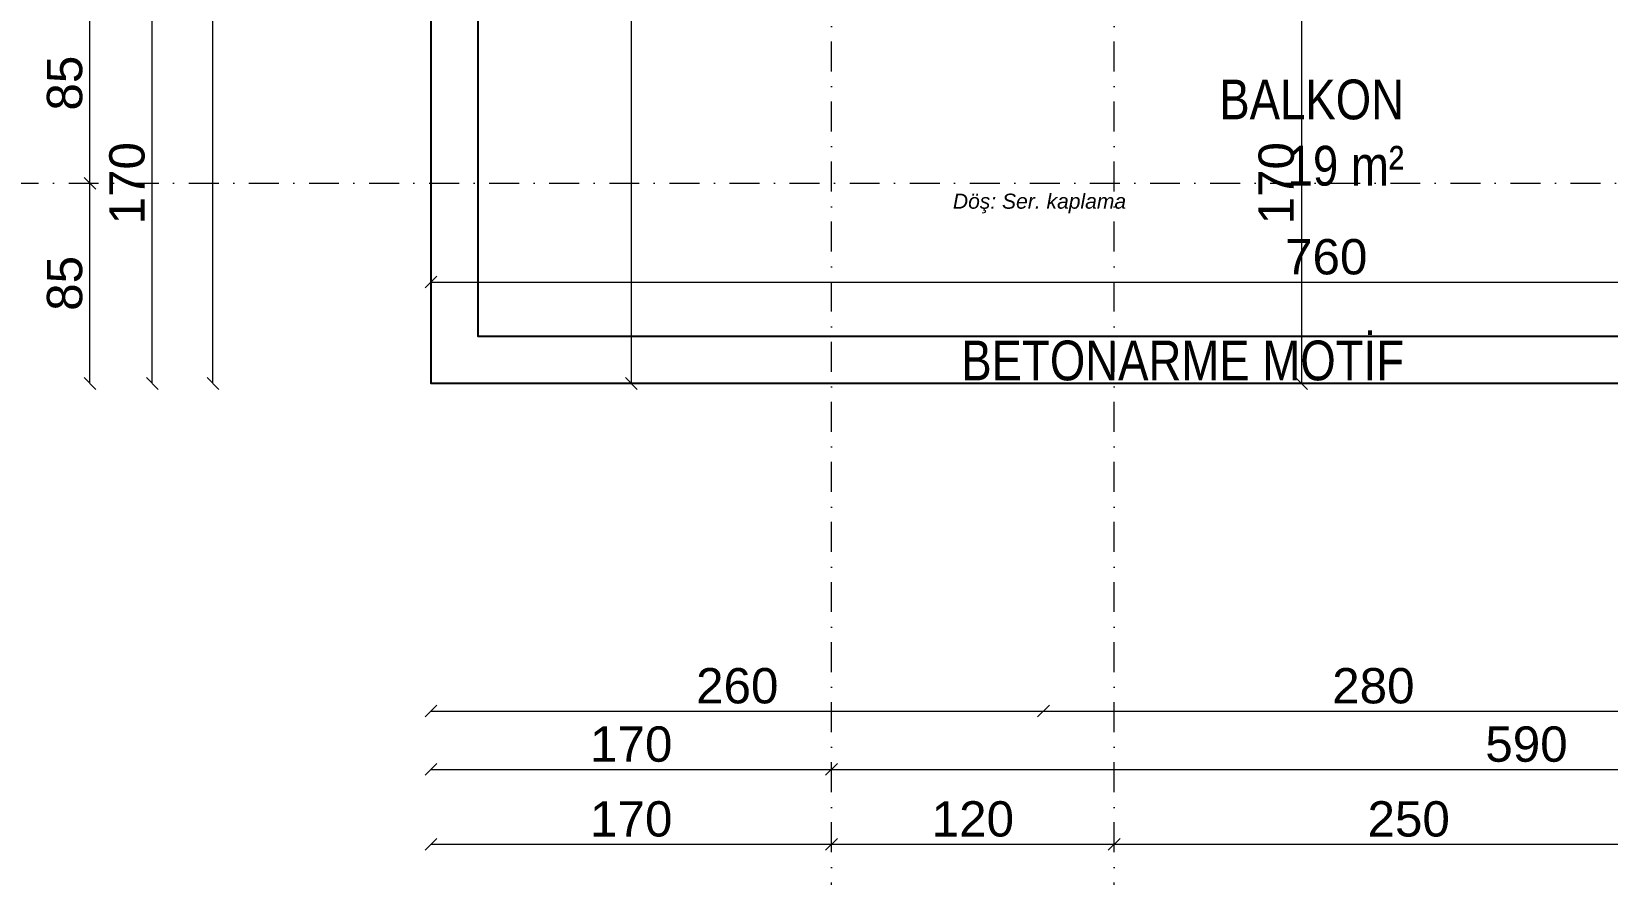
# Model space of a CAD drawing. Header units: millimetres. Extents: x 708 to 46452, y -4963 to 3960.
# Drawn here: x 12844 to 13513, y 1840 to 2198 of the extents above; entities that cross this region are included whole.
import ezdxf

# ---------------------------------------------------------------- set-up
doc = ezdxf.new("R2010")
doc.units = ezdxf.units.MM
doc.linetypes.add('DASHDOT', pattern=[25.4, 12.7, -6.35, 0, -6.35])
doc.linetypes.add('DUZ', pattern=[0])
for name, color, linetype, lineweight in [('00_IC_OLCU', 139, 'Continuous', 20), ('aks ve noktalılar', 129, 'DASHDOT', 13), ('yYAZI', 221, 'Continuous', 30), ('ölçü yatay', 150, 'DUZ', 18)]:
    doc.layers.add(name, color=color, linetype=linetype, lineweight=lineweight)
doc.layers.add('00_YAZI', color=214, linetype='Continuous')
doc.styles.add('ARİAL NARROW', font='ARIALN.TTF', dxfattribs={"width": 0.8})
doc.styles.get("Standard").update_dxf_attribs({"font": 'arial.ttf'})
doc.dimstyles.new('ALP_OLCU', dxfattribs={"dimscale": 0, "dimtxt": 15, "dimasz": 5, "dimexe": 0.18, "dimexo": 0.06, "dimgap": 3, "dimtad": 1, "dimdec": 0, "dimrnd": 0.1, "dimzin": 9, "dimdsep": 46, "dimtxsty": 'Standard', "dimblk": 'OBLIQUE', "dimcen": 0, "dimse1": 1, "dimse2": 1, "dimclrd": 256, "dimclre": 256, "dimclrt": 53, "dimadec": 0, "dimazin": 0, "dimtfac": 1, "dimtdec": 0, "dimtix": 1, "dimtmove": 1, "dimatfit": 3, "dimldrblk": 'ARCHTICK', "dimfxl": 0.18, "dimtolj": 1, "dimlwd": -1, "dimarcsym": 0})

# ---------------------------------------------------------------- blocks, each defined once
blk = doc.blocks.new('REGEG')
at = {"layer": 'aks ve noktalılar'}
for points in [[(2620.77, 1507.49), (2620.77, 3255.99)], [(2740.77, 1507.49), (2740.77, 3255.99)], [(2194.99, 1842.49), (3870.77, 1842.49)]]:
    blk.add_lwpolyline(points, dxfattribs=at)
blk = doc.blocks.new('_Oblique')
at = {"color": 0, "linetype": 'ByBlock', "lineweight": -2}
blk.add_line((-0.5, -0.5), (0.5, 0.5), dxfattribs=at)
blk = doc.blocks.new('*D396')
at = {"layer": '00_IC_OLCU', "transparency": 16777216}
blk.add_line((13013.36, 1827.03), (14153.36, 1827.03), dxfattribs=at)
at = {"layer": 'Defpoints', "color": 0, "transparency": 16777216}
for p in [(14153.36, 2133.33), (13013.36, 2048.33), (14153.36, 1827.03)]:
    blk.add_point(p, dxfattribs=at)
at = {"layer": '00_IC_OLCU', "transparency": 16777216, "xscale": 5, "yscale": 5, "zscale": 5, "rotation": 180}
blk.add_blockref('_Oblique', (13013.36, 1827.03), dxfattribs=at)
at = {"layer": '00_IC_OLCU', "transparency": 16777216, "xscale": 5, "yscale": 5, "zscale": 5}
blk.add_blockref('_Oblique', (14153.36, 1827.03), dxfattribs=at)
at = {"layer": '00_IC_OLCU', "color": 53, "transparency": 16777216, "insert": (13583.36, 1837.69), "char_height": 15, "attachment_point": 5}
blk.add_mtext('\\A1;1140', dxfattribs=at)
blk = doc.blocks.new('_ArchTick')
at = {"color": 0, "linetype": 'ByBlock', "const_width": 0.15}
blk.add_lwpolyline([(-0.5, -0.5), (0.5, 0.5)], dxfattribs=at)
blk = doc.blocks.new('*D397')
at = {"layer": '00_IC_OLCU', "transparency": 16777216}
blk.add_line((13013.36, 1852.71), (13183.36, 1852.71), dxfattribs=at)
at = {"layer": 'Defpoints', "color": 0, "transparency": 16777216}
for p in [(13013.36, 2048.33), (13183.36, 2048.33), (13183.36, 1852.71)]:
    blk.add_point(p, dxfattribs=at)
at = {"layer": '00_IC_OLCU', "transparency": 16777216, "xscale": 5, "yscale": 5, "zscale": 5, "rotation": 180}
blk.add_blockref('_Oblique', (13013.36, 1852.71), dxfattribs=at)
at = {"layer": '00_IC_OLCU', "transparency": 16777216, "xscale": 5, "yscale": 5, "zscale": 5}
blk.add_blockref('_Oblique', (13183.36, 1852.71), dxfattribs=at)
at = {"layer": '00_IC_OLCU', "color": 53, "transparency": 16777216, "insert": (13098.36, 1863.37), "char_height": 15, "attachment_point": 5}
blk.add_mtext('\\A1;170', dxfattribs=at)
blk = doc.blocks.new('*D398')
at = {"layer": '00_IC_OLCU', "transparency": 16777216}
blk.add_line((13183.36, 1852.71), (13303.36, 1852.71), dxfattribs=at)
at = {"layer": 'Defpoints', "color": 0, "transparency": 16777216}
for p in [(13183.36, 2048.33), (13303.36, 1852.71), (13303.36, 1852.71)]:
    blk.add_point(p, dxfattribs=at)
at = {"layer": '00_IC_OLCU', "transparency": 16777216, "xscale": 5, "yscale": 5, "zscale": 5, "rotation": 180}
blk.add_blockref('_Oblique', (13183.36, 1852.71), dxfattribs=at)
at = {"layer": '00_IC_OLCU', "transparency": 16777216, "xscale": 5, "yscale": 5, "zscale": 5}
blk.add_blockref('_Oblique', (13303.36, 1852.71), dxfattribs=at)
at = {"layer": '00_IC_OLCU', "color": 53, "transparency": 16777216, "insert": (13243.36, 1863.37), "char_height": 15, "attachment_point": 5}
blk.add_mtext('\\A1;120', dxfattribs=at)
blk = doc.blocks.new('*D399')
at = {"layer": '00_IC_OLCU', "transparency": 16777216}
blk.add_line((13303.36, 1852.71), (13553.36, 1852.71), dxfattribs=at)
at = {"layer": 'Defpoints', "color": 0, "transparency": 16777216}
for p in [(13303.36, 1852.71), (13553.36, 1852.71), (13553.36, 1852.71)]:
    blk.add_point(p, dxfattribs=at)
at = {"layer": '00_IC_OLCU', "transparency": 16777216, "xscale": 5, "yscale": 5, "zscale": 5, "rotation": 180}
blk.add_blockref('_Oblique', (13303.36, 1852.71), dxfattribs=at)
at = {"layer": '00_IC_OLCU', "transparency": 16777216, "xscale": 5, "yscale": 5, "zscale": 5}
blk.add_blockref('_Oblique', (13553.36, 1852.71), dxfattribs=at)
at = {"layer": '00_IC_OLCU', "color": 53, "transparency": 16777216, "insert": (13428.36, 1863.37), "char_height": 15, "attachment_point": 5}
blk.add_mtext('\\A1;250', dxfattribs=at)
blk = doc.blocks.new('*D403')
at = {"layer": '00_IC_OLCU', "transparency": 16777216}
blk.add_line((13013.36, 1884.48), (13183.36, 1884.48), dxfattribs=at)
at = {"layer": 'Defpoints', "color": 0, "transparency": 16777216}
for p in [(13183.36, 2218.33), (13013.36, 2048.33), (13183.36, 1884.48)]:
    blk.add_point(p, dxfattribs=at)
at = {"layer": '00_IC_OLCU', "transparency": 16777216, "xscale": 5, "yscale": 5, "zscale": 5, "rotation": 180}
blk.add_blockref('_Oblique', (13013.36, 1884.48), dxfattribs=at)
at = {"layer": '00_IC_OLCU', "transparency": 16777216, "xscale": 5, "yscale": 5, "zscale": 5}
blk.add_blockref('_Oblique', (13183.36, 1884.48), dxfattribs=at)
at = {"layer": '00_IC_OLCU', "color": 53, "transparency": 16777216, "insert": (13098.36, 1895.13), "char_height": 15, "attachment_point": 5}
blk.add_mtext('\\A1;170', dxfattribs=at)
blk = doc.blocks.new('*D404')
at = {"layer": '00_IC_OLCU', "transparency": 16777216}
blk.add_line((13183.36, 1884.48), (13773.36, 1884.48), dxfattribs=at)
at = {"layer": 'Defpoints', "color": 0, "transparency": 16777216}
for p in [(13183.36, 2218.33), (13773.36, 2048.33), (13773.36, 1884.48)]:
    blk.add_point(p, dxfattribs=at)
at = {"layer": '00_IC_OLCU', "transparency": 16777216, "xscale": 5, "yscale": 5, "zscale": 5, "rotation": 180}
blk.add_blockref('_Oblique', (13183.36, 1884.48), dxfattribs=at)
at = {"layer": '00_IC_OLCU', "transparency": 16777216, "xscale": 5, "yscale": 5, "zscale": 5}
blk.add_blockref('_Oblique', (13773.36, 1884.48), dxfattribs=at)
at = {"layer": '00_IC_OLCU', "color": 53, "transparency": 16777216, "insert": (13478.36, 1895.13), "char_height": 15, "attachment_point": 5}
blk.add_mtext('\\A1;590', dxfattribs=at)
blk = doc.blocks.new('*D406')
at = {"layer": '00_IC_OLCU', "transparency": 16777216}
blk.add_line((13013.36, 1909.24), (13273.36, 1909.24), dxfattribs=at)
at = {"layer": 'Defpoints', "color": 0, "transparency": 16777216}
for p in [(13273.36, 2228.33), (13013.36, 2048.33), (13273.36, 1909.24)]:
    blk.add_point(p, dxfattribs=at)
at = {"layer": '00_IC_OLCU', "transparency": 16777216, "xscale": 5, "yscale": 5, "zscale": 5, "rotation": 180}
blk.add_blockref('_Oblique', (13013.36, 1909.24), dxfattribs=at)
at = {"layer": '00_IC_OLCU', "transparency": 16777216, "xscale": 5, "yscale": 5, "zscale": 5}
blk.add_blockref('_Oblique', (13273.36, 1909.24), dxfattribs=at)
at = {"layer": '00_IC_OLCU', "color": 53, "transparency": 16777216, "insert": (13143.36, 1919.9), "char_height": 15, "attachment_point": 5}
blk.add_mtext('\\A1;260', dxfattribs=at)
blk = doc.blocks.new('*D407')
at = {"layer": '00_IC_OLCU', "transparency": 16777216}
blk.add_line((13273.36, 1909.24), (13553.36, 1909.24), dxfattribs=at)
at = {"layer": 'Defpoints', "color": 0, "transparency": 16777216}
for p in [(13273.36, 2228.33), (13553.36, 2228.33), (13553.36, 1909.24)]:
    blk.add_point(p, dxfattribs=at)
at = {"layer": '00_IC_OLCU', "transparency": 16777216, "xscale": 5, "yscale": 5, "zscale": 5, "rotation": 180}
blk.add_blockref('_Oblique', (13273.36, 1909.24), dxfattribs=at)
at = {"layer": '00_IC_OLCU', "transparency": 16777216, "xscale": 5, "yscale": 5, "zscale": 5}
blk.add_blockref('_Oblique', (13553.36, 1909.24), dxfattribs=at)
at = {"layer": '00_IC_OLCU', "color": 53, "transparency": 16777216, "insert": (13413.36, 1919.9), "char_height": 15, "attachment_point": 5}
blk.add_mtext('\\A1;280', dxfattribs=at)
blk = doc.blocks.new('*D411')
at = {"layer": '00_IC_OLCU', "transparency": 16777216}
blk.add_line((12835, 2048.33), (12835, 3393.33), dxfattribs=at)
at = {"layer": 'Defpoints', "color": 0, "transparency": 16777216}
for p in [(12835, 3393.33), (13653.36, 3393.33), (13013.36, 2048.33)]:
    blk.add_point(p, dxfattribs=at)
at = {"layer": '00_IC_OLCU', "transparency": 16777216, "xscale": 5, "yscale": 5, "zscale": 5}
for p, rotation in [((12835, 3393.33), 90), ((12835, 2048.33), 270)]:
    blk.add_blockref('_Oblique', p, dxfattribs=dict(at, rotation=rotation))
at = {"layer": '00_IC_OLCU', "color": 53, "transparency": 16777216, "insert": (12824.34, 2720.83), "char_height": 15, "attachment_point": 5, "rotation": 90}
blk.add_mtext('\\A1;1345', dxfattribs=at)
blk = doc.blocks.new('*D412')
at = {"layer": '00_IC_OLCU', "transparency": 16777216}
blk.add_line((12868.58, 2048.33), (12868.58, 2133.33), dxfattribs=at)
at = {"layer": 'Defpoints', "color": 0, "transparency": 16777216}
for p in [(12868.58, 2133.33), (13013.36, 2133.33), (13013.36, 2048.33)]:
    blk.add_point(p, dxfattribs=at)
at = {"layer": '00_IC_OLCU', "transparency": 16777216, "xscale": 5, "yscale": 5, "zscale": 5}
for p, rotation in [((12868.58, 2133.33), 90), ((12868.58, 2048.33), 270)]:
    blk.add_blockref('_Oblique', p, dxfattribs=dict(at, rotation=rotation))
at = {"layer": '00_IC_OLCU', "color": 53, "transparency": 16777216, "insert": (12857.92, 2090.83), "char_height": 15, "attachment_point": 5, "rotation": 90}
blk.add_mtext('\\A1;85', dxfattribs=at)
blk = doc.blocks.new('*D413')
at = {"layer": '00_IC_OLCU', "transparency": 16777216}
blk.add_line((12868.58, 2133.33), (12868.58, 2218.33), dxfattribs=at)
at = {"layer": 'Defpoints', "color": 0, "transparency": 16777216}
for p in [(12868.58, 2218.33), (12868.58, 2218.33), (13013.36, 2133.33)]:
    blk.add_point(p, dxfattribs=at)
at = {"layer": '00_IC_OLCU', "transparency": 16777216, "xscale": 5, "yscale": 5, "zscale": 5}
for p, rotation in [((12868.58, 2218.33), 90), ((12868.58, 2133.33), 270)]:
    blk.add_blockref('_Oblique', p, dxfattribs=dict(at, rotation=rotation))
at = {"layer": '00_IC_OLCU', "color": 53, "transparency": 16777216, "insert": (12857.92, 2175.83), "char_height": 15, "attachment_point": 5, "rotation": 90}
blk.add_mtext('\\A1;85', dxfattribs=at)
blk = doc.blocks.new('*D418')
at = {"layer": '00_IC_OLCU', "transparency": 16777216}
blk.add_line((12895.04, 2048.33), (12895.04, 2218.33), dxfattribs=at)
at = {"layer": 'Defpoints', "color": 0, "transparency": 16777216}
for p in [(12895.04, 2218.33), (13183.36, 2218.33), (13013.36, 2048.33)]:
    blk.add_point(p, dxfattribs=at)
at = {"layer": '00_IC_OLCU', "transparency": 16777216, "xscale": 5, "yscale": 5, "zscale": 5}
for p, rotation in [((12895.04, 2218.33), 90), ((12895.04, 2048.33), 270)]:
    blk.add_blockref('_Oblique', p, dxfattribs=dict(at, rotation=rotation))
at = {"layer": '00_IC_OLCU', "color": 53, "transparency": 16777216, "insert": (12884.38, 2133.33), "char_height": 15, "attachment_point": 5, "rotation": 90}
blk.add_mtext('\\A1;170', dxfattribs=at)
blk = doc.blocks.new('*D422')
at = {"layer": '00_IC_OLCU', "transparency": 16777216}
blk.add_line((12920.8, 2048.33), (12920.8, 2578.33), dxfattribs=at)
at = {"layer": 'Defpoints', "color": 0, "transparency": 16777216}
for p in [(12920.8, 2578.33), (13183.36, 2578.33), (13013.36, 2048.33)]:
    blk.add_point(p, dxfattribs=at)
at = {"layer": '00_IC_OLCU', "transparency": 16777216, "xscale": 5, "yscale": 5, "zscale": 5}
for p, rotation in [((12920.8, 2578.33), 90), ((12920.8, 2048.33), 270)]:
    blk.add_blockref('_Oblique', p, dxfattribs=dict(at, rotation=rotation))
at = {"layer": '00_IC_OLCU', "color": 53, "transparency": 16777216, "insert": (12910.14, 2313.33), "char_height": 15, "attachment_point": 5, "rotation": 90}
blk.add_mtext('\\A1;530', dxfattribs=at)
blk = doc.blocks.new('*D473')
at = {"layer": '00_IC_OLCU', "transparency": 16777216}
blk.add_line((13382.86, 2218.33), (13382.86, 2048.33), dxfattribs=at)
at = {"layer": 'Defpoints', "color": 0, "transparency": 16777216}
for p in [(13415.86, 2218.33), (13382.86, 2048.33), (13393.36, 2048.33)]:
    blk.add_point(p, dxfattribs=at)
at = {"layer": '00_IC_OLCU', "transparency": 16777216, "xscale": 5, "yscale": 5, "zscale": 5}
for p, rotation in [((13382.86, 2218.33), 90), ((13382.86, 2048.33), 270)]:
    blk.add_blockref('_Oblique', p, dxfattribs=dict(at, rotation=rotation))
at = {"layer": '00_IC_OLCU', "color": 53, "transparency": 16777216, "insert": (13372.21, 2133.33), "char_height": 15, "attachment_point": 5, "rotation": 90}
blk.add_mtext('\\A1;170', dxfattribs=at)
blk = doc.blocks.new('*D474')
at = {"layer": '00_IC_OLCU', "transparency": 16777216}
blk.add_line((13098.36, 2558.33), (13098.36, 2048.33), dxfattribs=at)
at = {"layer": 'Defpoints', "color": 0, "transparency": 16777216}
for p in [(13098.36, 2558.33), (13098.36, 2048.33), (13098.36, 2048.33)]:
    blk.add_point(p, dxfattribs=at)
at = {"layer": '00_IC_OLCU', "transparency": 16777216, "xscale": 5, "yscale": 5, "zscale": 5}
for p, rotation in [((13098.36, 2558.33), 90), ((13098.36, 2048.33), 270)]:
    blk.add_blockref('_Oblique', p, dxfattribs=dict(at, rotation=rotation))
at = {"layer": '00_IC_OLCU', "color": 53, "transparency": 16777216, "insert": (13087.71, 2303.33), "char_height": 15, "attachment_point": 5, "rotation": 90}
blk.add_mtext('\\A1;510', dxfattribs=at)
blk = doc.blocks.new('*D525')
at = {"layer": '00_IC_OLCU', "transparency": 16777216}
blk.add_line((13013.36, 2091.37), (13773.36, 2091.37), dxfattribs=at)
at = {"layer": 'Defpoints', "color": 0, "transparency": 16777216}
for p in [(13773.36, 2091.37), (13013.36, 2048.33), (13773.36, 2048.33)]:
    blk.add_point(p, dxfattribs=at)
at = {"layer": '00_IC_OLCU', "transparency": 16777216, "xscale": 5, "yscale": 5, "zscale": 5, "rotation": 180}
blk.add_blockref('_Oblique', (13013.36, 2091.37), dxfattribs=at)
at = {"layer": '00_IC_OLCU', "transparency": 16777216, "xscale": 5, "yscale": 5, "zscale": 5}
blk.add_blockref('_Oblique', (13773.36, 2091.37), dxfattribs=at)
at = {"layer": '00_IC_OLCU', "color": 53, "transparency": 16777216, "insert": (13393.36, 2102.03), "char_height": 15, "attachment_point": 5}
blk.add_mtext('\\A1;760', dxfattribs=at)
blk = doc.blocks.new('FWEFWFE')
at = {"layer": '00_IC_OLCU'}
for base, p1, p2, picture, middle in [((12835, 3393.33), (13013.36, 2048.33), (13653.36, 3393.33), '*D411', (12824.34, 2720.83)), ((12920.8, 2578.33), (13013.36, 2048.33), (13183.36, 2578.33), '*D422', (12910.14, 2313.33)), ((13098.36, 2048.33), (13098.36, 2558.33), (13098.36, 2048.33), '*D474', (13087.71, 2303.33)), ((12868.58, 2218.33), (13013.36, 2133.33), (12868.58, 2218.33), '*D413', (12857.92, 2175.83)), ((12895.04, 2218.33), (13013.36, 2048.33), (13183.36, 2218.33), '*D418', (12884.38, 2133.33)), ((13382.86, 2048.33), (13415.86, 2218.33), (13393.36, 2048.33), '*D473', (13372.21, 2133.33)), ((12868.58, 2133.33), (13013.36, 2048.33), (13013.36, 2133.33), '*D412', (12857.92, 2090.83))]:
    dim = blk.add_linear_dim(base=base, p1=p1, p2=p2, angle=90, dimstyle='ALP_OLCU', override={"dimscale": 1}, dxfattribs=at)
    dim.commit()
    dim.dimension.update_dxf_attribs({"geometry": picture, "text_midpoint": middle})
for base, p1, p2, picture, middle in [((13273.36, 1909.24), (13013.36, 2048.33), (13273.36, 2228.33), '*D406', (13143.36, 1919.9)), ((13553.36, 1909.24), (13273.36, 2228.33), (13553.36, 2228.33), '*D407', (13413.36, 1919.9)), ((13183.36, 1884.48), (13013.36, 2048.33), (13183.36, 2218.33), '*D403', (13098.36, 1895.13)), ((13773.36, 1884.48), (13183.36, 2218.33), (13773.36, 2048.33), '*D404', (13478.36, 1895.13)), ((14153.36, 1827.03), (13013.36, 2048.33), (14153.36, 2133.33), '*D396', (13583.36, 1837.69)), ((13773.36, 2091.37), (13013.36, 2048.33), (13773.36, 2048.33), '*D525', (13393.36, 2102.03)), ((13183.36, 1852.71), (13013.36, 2048.33), (13183.36, 2048.33), '*D397', (13098.36, 1863.37)), ((13303.36, 1852.71), (13183.36, 2048.33), (13303.36, 1852.71), '*D398', (13243.36, 1863.37)), ((13553.36, 1852.71), (13303.36, 1852.71), (13553.36, 1852.71), '*D399', (13428.36, 1863.37))]:
    dim = blk.add_linear_dim(base=base, p1=p1, p2=p2, dimstyle='ALP_OLCU', override={"dimscale": 1}, dxfattribs=at)
    dim.commit()
    dim.dimension.update_dxf_attribs({"geometry": picture, "text_midpoint": middle})

msp = doc.modelspace()

# ---------------------------------------------------------------- linework, layer by layer
for points in [[(13773.364, 2133.33), (13773.364, 2048.33), (13013.364, 2048.33), (13013.364, 2558.33), (13183.364, 2558.33)], [(13753.364, 2133.33), (13753.364, 2068.33), (13033.364, 2068.33), (13033.364, 2538.33), (13183.364, 2538.33)]]:
    msp.add_lwpolyline(points)

# ---------------------------------------------------------------- block references
at = {"layer": '00_IC_OLCU'}
msp.add_blockref('REGEG', (10562.591, 290.837), dxfattribs=at)
at = {"layer": 'ölçü yatay'}
msp.add_blockref('FWEFWFE', (0, 0), dxfattribs=at)

# ---------------------------------------------------------------- texts
at = {"layer": '00_YAZI', "char_height": 16.875, "width": 303.06029, "attachment_point": 9, "style": 'ARİAL NARROW'}
for s, insert in [('{\\W1;BALKON\\P19 m²}', (13426.38, 2132.11)), ('{\\W1;BETONARME MOTİF}', (13426.38, 2049.433))]:
    msp.add_mtext(s, dxfattribs=dict(at, insert=insert))
at = {"layer": 'yYAZI', "insert": (13234.883, 2128.921), "char_height": 6.4, "width": 95.25986, "attachment_point": 1}
msp.add_mtext('{\\fArial|b0|i1|c162|p34;Döş: Ser. kaplama}', dxfattribs=at)

doc.saveas('drawing.dxf')
